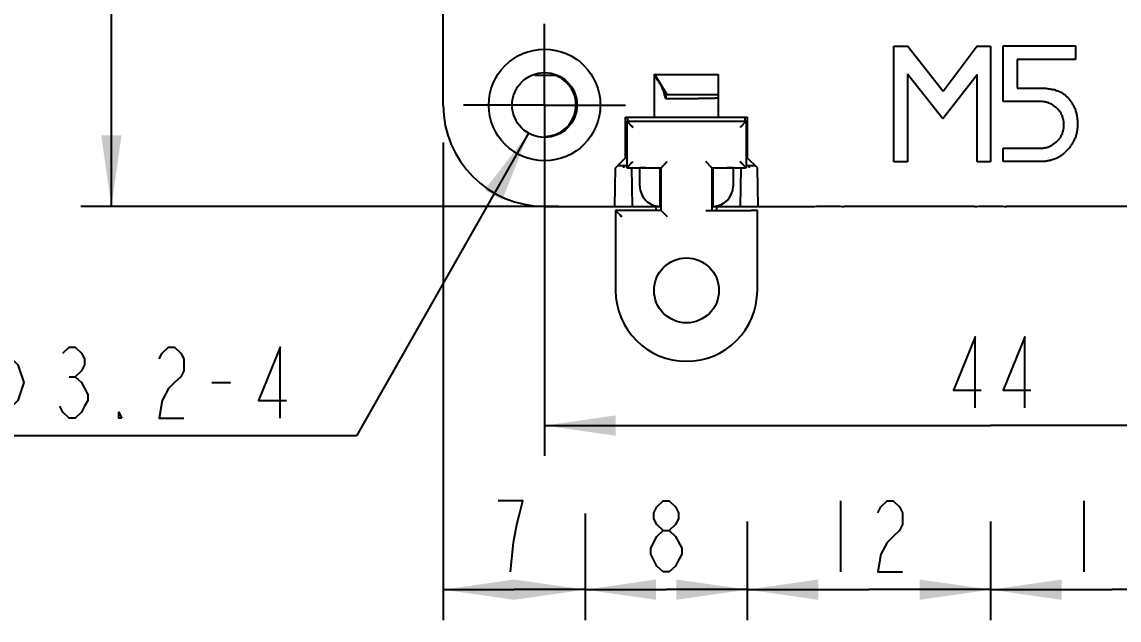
# Model space of a CAD drawing. Header units: millimetres. Extents: x 0 to 297, y 0 to 210.
# Drawn here: x 204.5 to 258.6, y 59.9 to 89.4 of the extents above; entities that cross this region are included whole.
import ezdxf

# ---------------------------------------------------------------- set-up
doc = ezdxf.new("R2010")
doc.units = ezdxf.units.MM
doc.header["$LTSCALE"] = 16.335
doc.linetypes.add('CENTER', pattern=[0.6, 0.375, -0.075, 0.075, -0.075])
doc.layers.get('0').update_dxf_attribs({"linetype": 'CONTINUOUS'})
for name, color, linetype in [('000_19_DXF_CONTINUOUS_LINE', 7, 'CONTINUOUS'), ('01-PBG-10-01DXF_CONTINUOUS_LINE', 7, 'CONTINUOUS'), ('2022-09-08_CDXF_CONTINUOUS_LINE', 7, 'CONTINUOUS'), ('CORE300_100_DXF_AXIS', 7, 'CONTINUOUS'), ('CORE300_100_DXF_CONTINUOUS_LINE', 7, 'CONTINUOUS'), ('CORE300_100_DXF_DIMENSION', 7, 'CONTINUOUS'), ('DINBASE-60-0DXF_CONTINUOUS_LINE', 7, 'CONTINUOUS')]:
    doc.layers.add(name, color=color, linetype=linetype)
doc.styles.get("Standard").update_dxf_attribs({"font": 'CHANGFANGSONG.TTF'})
doc.dimstyles.new('DIMSTYLE_1', dxfattribs={"dimtxt": 3.5, "dimasz": 3.5, "dimexe": 1.5, "dimexo": 0, "dimgap": 0.875, "dimtad": 1, "dimdec": 3, "dimdsep": 46, "dimtxsty": 'STANDARD', "dimblk": '_FILLED', "dimblk1": '_FILLED', "dimblk2": '_FILLED', "dimcen": 0.09, "dimclrt": 3, "dimadec": 3, "dimazin": 2, "dimtp": 0.3, "dimtm": 0.3, "dimtfac": 1, "dimtdec": 3, "dimtofl": 0, "dimtmove": 0, "dimatfit": 3, "dimldrblk": '_FILLED', "dimfxl": 1, "dimtolj": 1, "dimarcsym": 0})
doc.dimstyles.new('DIMSTYLE_2', dxfattribs={"dimtxt": 3.5, "dimasz": 3.5, "dimexe": 1.5, "dimexo": 0, "dimgap": 0.875, "dimtad": 1, "dimdec": 3, "dimdsep": 46, "dimtxsty": 'STANDARD', "dimblk": '_FILLED', "dimblk1": '_FILLED', "dimblk2": '_FILLED', "dimcen": 0.09, "dimclrt": 3, "dimadec": 3, "dimazin": 2, "dimtp": 0.2, "dimtm": 0.2, "dimtfac": 1, "dimtdec": 3, "dimtofl": 0, "dimtmove": 0, "dimatfit": 3, "dimldrblk": '_FILLED', "dimfxl": 1, "dimtolj": 1, "dimarcsym": 0})
doc.dimstyles.new('DIMSTYLE_7', dxfattribs={"dimtxt": 3.5, "dimasz": 3.5, "dimexe": 1.5, "dimexo": 0, "dimtad": 1, "dimdec": 3, "dimdsep": 46, "dimtxsty": 'STANDARD', "dimblk": '_FILLED', "dimblk1": '_FILLED', "dimblk2": '_FILLED', "dimcen": 0.09, "dimclrt": 3, "dimadec": 3, "dimazin": 2, "dimtp": 0.1, "dimtm": 0.1, "dimtfac": 1, "dimtdec": 3, "dimtofl": 0, "dimtmove": 0, "dimatfit": 1, "dimldrblk": '_FILLED', "dimfxl": 1, "dimtolj": 1, "dimarcsym": 0})

# ---------------------------------------------------------------- blocks, each defined once
blk = doc.blocks.new('_FILLED')
at = {"color": 0, "linetype": 'BYBLOCK'}
blk.add_solid([(0, 0), (-1, 0.143), (-1, -0.143)], dxfattribs=at)
blk = doc.blocks.new('*D15')
at = {"layer": 'CORE300_100_DXF_DIMENSION', "color": 1, "linetype": 'CONTINUOUS'}
for p, q in [((225.258, 83.473), (225.258, 59.916)), ((232.258, 65.175), (232.258, 59.916)), ((225.258, 61.416), (228.758, 61.416)), ((232.258, 61.416), (228.758, 61.416))]:
    blk.add_line(p, q, dxfattribs=at)
at = {"layer": 'CORE300_100_DXF_DIMENSION', "color": 1, "linetype": 'CONTINUOUS', "xscale": 3.5, "yscale": 3.5, "zscale": 3.5, "rotation": 180}
blk.add_blockref('_FILLED', (225.258, 61.416), dxfattribs=at)
at = {"layer": 'CORE300_100_DXF_DIMENSION', "color": 1, "linetype": 'CONTINUOUS', "xscale": 3.5, "yscale": 3.5, "zscale": 3.5}
blk.add_blockref('_FILLED', (232.258, 61.416), dxfattribs=at)
blk = doc.blocks.new('*D16')
at = {"layer": 'CORE300_100_DXF_DIMENSION', "color": 1, "linetype": 'CONTINUOUS'}
for p, q in [((232.258, 64.783), (232.258, 59.916)), ((240.258, 64.783), (240.258, 59.916)), ((232.258, 61.416), (236.258, 61.416)), ((240.258, 61.416), (236.258, 61.416))]:
    blk.add_line(p, q, dxfattribs=at)
at = {"layer": 'CORE300_100_DXF_DIMENSION', "color": 1, "linetype": 'CONTINUOUS', "xscale": 3.5, "yscale": 3.5, "zscale": 3.5, "rotation": 180}
blk.add_blockref('_FILLED', (232.258, 61.416), dxfattribs=at)
at = {"layer": 'CORE300_100_DXF_DIMENSION', "color": 1, "linetype": 'CONTINUOUS', "xscale": 3.5, "yscale": 3.5, "zscale": 3.5}
blk.add_blockref('_FILLED', (240.258, 61.416), dxfattribs=at)
blk = doc.blocks.new('*D17')
at = {"layer": 'CORE300_100_DXF_DIMENSION', "color": 1, "linetype": 'CONTINUOUS'}
for p, q in [((240.258, 64.783), (240.258, 59.916)), ((252.258, 64.783), (252.258, 59.916)), ((240.258, 61.416), (246.258, 61.416)), ((252.258, 61.416), (246.258, 61.416))]:
    blk.add_line(p, q, dxfattribs=at)
at = {"layer": 'CORE300_100_DXF_DIMENSION', "color": 1, "linetype": 'CONTINUOUS', "xscale": 3.5, "yscale": 3.5, "zscale": 3.5, "rotation": 180}
blk.add_blockref('_FILLED', (240.258, 61.416), dxfattribs=at)
at = {"layer": 'CORE300_100_DXF_DIMENSION', "color": 1, "linetype": 'CONTINUOUS', "xscale": 3.5, "yscale": 3.5, "zscale": 3.5}
blk.add_blockref('_FILLED', (252.258, 61.416), dxfattribs=at)
blk = doc.blocks.new('*D18')
at = {"layer": 'CORE300_100_DXF_DIMENSION', "color": 1, "linetype": 'CONTINUOUS'}
for p, q in [((252.258, 64.783), (252.258, 59.916)), ((264.258, 64.783), (264.258, 59.916)), ((252.258, 61.416), (258.258, 61.416)), ((264.258, 61.416), (258.258, 61.416))]:
    blk.add_line(p, q, dxfattribs=at)
at = {"layer": 'CORE300_100_DXF_DIMENSION', "color": 1, "linetype": 'CONTINUOUS', "xscale": 3.5, "yscale": 3.5, "zscale": 3.5, "rotation": 180}
blk.add_blockref('_FILLED', (252.258, 61.416), dxfattribs=at)
at = {"layer": 'CORE300_100_DXF_DIMENSION', "color": 1, "linetype": 'CONTINUOUS', "xscale": 3.5, "yscale": 3.5, "zscale": 3.5}
blk.add_blockref('_FILLED', (264.258, 61.416), dxfattribs=at)
blk = doc.blocks.new('*D21')
at = {"layer": 'CORE300_100_DXF_DIMENSION', "color": 1, "linetype": 'CONTINUOUS'}
for p, q in [((228.258, 107.329), (207.393, 107.329)), ((208.893, 107.329), (208.893, 93.829)), ((208.893, 80.329), (208.893, 93.829)), ((230.954, 80.329), (207.393, 80.329))]:
    blk.add_line(p, q, dxfattribs=at)
at = {"layer": 'CORE300_100_DXF_DIMENSION', "color": 1, "linetype": 'CONTINUOUS', "xscale": 3.5, "yscale": 3.5, "zscale": 3.5}
for p, rotation in [((208.893, 107.329), 90), ((208.893, 80.329), 270)]:
    blk.add_blockref('_FILLED', p, dxfattribs=dict(at, rotation=rotation))
blk = doc.blocks.new('*D24')
at = {"layer": 'CORE300_100_DXF_DIMENSION', "color": 1, "linetype": 'CONTINUOUS'}
for p, q in [((230.258, 85.329), (230.258, 68.013)), ((274.258, 85.329), (274.258, 68.013)), ((230.258, 69.513), (252.258, 69.513)), ((274.258, 69.513), (252.258, 69.513))]:
    blk.add_line(p, q, dxfattribs=at)
at = {"layer": 'CORE300_100_DXF_DIMENSION', "color": 1, "linetype": 'CONTINUOUS', "xscale": 3.5, "yscale": 3.5, "zscale": 3.5, "rotation": 180}
blk.add_blockref('_FILLED', (230.258, 69.513), dxfattribs=at)
at = {"layer": 'CORE300_100_DXF_DIMENSION', "color": 1, "linetype": 'CONTINUOUS', "xscale": 3.5, "yscale": 3.5, "zscale": 3.5}
blk.add_blockref('_FILLED', (274.258, 69.513), dxfattribs=at)
blk = doc.blocks.new('*D25')
at = {"layer": 'CORE300_100_DXF_DIMENSION', "color": 1, "linetype": 'CONTINUOUS'}
for p, q in [((229.468, 83.938), (220.984, 69.006)), ((219.734, 69.006), (199.317, 69.006)), ((220.984, 69.006), (219.734, 69.006))]:
    blk.add_line(p, q, dxfattribs=at)
at = {"layer": 'CORE300_100_DXF_DIMENSION', "color": 1, "linetype": 'CONTINUOUS', "xscale": 3.5, "yscale": 3.5, "zscale": 3.5, "rotation": 60.395549254}
blk.add_blockref('_FILLED', (229.468, 83.938), dxfattribs=at)

msp = doc.modelspace()

# ---------------------------------------------------------------- linework, layer by layer
at = {"layer": '000_19_DXF_CONTINUOUS_LINE', "color": 7, "linetype": 'CONTINUOUS'}
for p, q in [((234.3135, 84.5259), (234.6135, 84.2259)), ((234.3135, 84.5259), (240.2029, 84.5259)), ((234.3135, 84.5259), (234.3135, 82.2365)), ((234.3137, 84.5257), (234.3147, 84.5247)), ((234.3166, 84.5228), (234.3194, 84.52)), ((240.2029, 84.5259), (239.9029, 84.2259)), ((240.1998, 84.5228), (240.197, 84.52)), ((240.2027, 84.5257), (240.2017, 84.5247)), ((240.2029, 84.5259), (240.2029, 82.2365)), ((234.5188, 84.3206), (234.5891, 84.2503)), ((234.5891, 84.2503), (234.6135, 84.2259)), ((239.9273, 84.2503), (239.9029, 84.2259)), ((239.9976, 84.3206), (239.9273, 84.2503)), ((234.3135, 82.2365), (234.6135, 82.5365)), ((234.5188, 82.4418), (234.589, 82.5121)), ((234.589, 82.5121), (234.6135, 82.5365)), ((236.0082, 82.2365), (236.3082, 82.5365)), ((236.0189, 82.2472), (236.0237, 82.2521)), ((236.0296, 82.2579), (236.0364, 82.2648)), ((236.1023, 82.3306), (236.1178, 82.3461)), ((236.1346, 82.3629), (236.1528, 82.3811)), ((236.1723, 82.4006), (236.193, 82.4213)), ((236.2147, 82.443), (236.2373, 82.4656)), ((236.2842, 82.5124), (236.3082, 82.5365)), ((238.5082, 82.2365), (238.2082, 82.5365)), ((240.2029, 82.2365), (239.9029, 82.5365)), ((239.9272, 82.5121), (239.9029, 82.5365)), ((239.9976, 82.4418), (239.9272, 82.5121)), ((234.3135, 82.2365), (236.0082, 82.2365)), ((234.3137, 82.2367), (234.3147, 82.2377)), ((234.3166, 82.2396), (234.3194, 82.2424)), ((236.0082, 80.1259), (236.0082, 82.2365)), ((236.012, 82.2403), (236.015, 82.2433)), ((238.5082, 82.2365), (238.5078, 82.2369)), ((238.5082, 82.2365), (240.2029, 82.2365)), ((238.5082, 82.2365), (238.5082, 80.1312)), ((240.1998, 82.2396), (240.197, 82.2424)), ((240.2027, 82.2367), (240.2017, 82.2377)), ((233.7635, 80.1259), (234.0635, 79.8259)), ((236.0082, 80.1259), (233.7635, 80.1259)), ((233.7635, 80.1259), (233.7635, 76.1812)), ((233.7637, 80.1257), (233.7647, 80.1247)), ((233.7666, 80.1228), (233.7694, 80.12)), ((235.7582, 80.1259), (235.7582, 80.329)), ((236.0082, 80.1259), (236.3082, 79.8259)), ((236.0082, 80.1259), (236.0086, 80.1255)), ((238.2082, 80.1312), (240.4529, 80.1312)), ((238.7582, 80.1312), (238.7582, 80.329)), ((240.7529, 76.1812), (240.7529, 80.126)), ((233.9688, 79.9206), (234.0391, 79.8503)), ((234.0391, 79.8503), (234.0635, 79.8259))]:
    msp.add_line(p, q, dxfattribs=at)
for points in [[(236.0638, 82.2921), (236.0753, 82.3036), (236.0881, 82.3164)], [(236.0082, 82.2365), (236.0086, 82.2369), (236.0099, 82.2382)]]:
    msp.add_lwpolyline(points, dxfattribs=at)
msp.add_circle((237.2582, 76.1812), 1.6, dxfattribs=at)
msp.add_arc((237.2582, 76.1812), 3.4947, 180, 360, dxfattribs=at)
msp.add_open_spline([(240.7529, 80.126), (240.7529, 80.1261), (240.7522, 80.1263), (240.7513, 80.1265), (240.7494, 80.1268), (240.7469, 80.127), (240.7437, 80.1273), (240.738, 80.1276), (240.7292, 80.128), (240.7166, 80.1285), (240.7015, 80.1289), (240.6841, 80.1293), (240.6644, 80.1297), (240.6426, 80.13), (240.6102, 80.1305), (240.5662, 80.1309), (240.5107, 80.1311), (240.4724, 80.1312), (240.4529, 80.1312)], degree=3, knots=[0, 0, 0, 0, 0.0014844, 0.0051978, 0.0112593, 0.0196784, 0.0304499, 0.0435601, 0.0766445, 0.1185913, 0.1690324, 0.2274667, 0.29333, 0.3660155, 0.444788, 0.6175244, 0.8050962, 1, 1, 1, 1], dxfattribs=at)
at = {"layer": '01-PBG-10-01DXF_CONTINUOUS_LINE', "color": 3, "linetype": 'CONTINUOUS'}
msp.add_line((236.2482, 85.6524), (236.2482, 85.9227), dxfattribs=at)
at = {"layer": '2022-09-08_CDXF_CONTINUOUS_LINE', "color": 7, "linetype": 'CONTINUOUS'}
for p, q in [((229.746, 86.8411), (229.7872, 86.8)), ((229.7872, 86.8), (230.7482, 86.8)), ((230.2582, 83.779), (230.2582, 83.7294))]:
    msp.add_line(p, q, dxfattribs=at)
msp.add_arc((230.2579, 85.3292), 1.5503, 270.01002, 71.56394, dxfattribs=at)
at = {"layer": 'CORE300_100_DXF_AXIS', "color": 4, "linetype": 'CENTER'}
for q in [(230.2582, 89.3291), (226.2581, 85.329), (230.2582, 81.3289), (234.2583, 85.329)]:
    msp.add_line((230.2582, 85.329), q, dxfattribs=at)
at = {"layer": 'CORE300_100_DXF_CONTINUOUS_LINE', "color": 7, "linetype": 'CONTINUOUS'}
for p, q in [((225.2582, 85.329), (225.2582, 129.329)), ((247.4839, 88.233), (248.1532, 88.233)), ((247.4839, 82.5249), (247.4839, 88.233)), ((249.9268, 85.9877), (248.1532, 88.233)), ((251.5888, 88.233), (249.9268, 85.9877)), ((251.5888, 88.233), (252.2582, 88.233)), ((252.2582, 88.233), (252.2582, 82.5249)), ((252.8856, 88.2443), (256.4486, 88.2443)), ((252.8856, 85.5007), (252.8856, 88.2443)), ((256.4486, 88.2443), (256.4486, 87.5693)), ((256.4486, 87.5693), (253.5657, 87.5693)), ((253.5657, 87.5693), (253.5657, 86.1649)), ((235.6884, 84.729), (235.6884, 86.8493)), ((235.6965, 86.8302), (235.698, 86.8267)), ((235.712, 86.8267), (238.828, 86.8267)), ((238.828, 86.8267), (238.828, 84.729)), ((248.1532, 86.8722), (249.9098, 84.6692)), ((248.1532, 86.8722), (248.1532, 82.5249)), ((249.9098, 84.6692), (251.5888, 86.8394)), ((251.5888, 82.5249), (251.5888, 86.8394)), ((253.5657, 86.1649), (254.7147, 86.1649)), ((254.7147, 86.1649), (254.7696, 86.1644)), ((254.7696, 86.1644), (254.8234, 86.1627)), ((254.8234, 86.1627), (254.8766, 86.1604)), ((254.8766, 86.1604), (254.9287, 86.1576)), ((254.9287, 86.1576), (254.9803, 86.1531)), ((254.9803, 86.1531), (255.0312, 86.148)), ((255.0312, 86.148), (255.0811, 86.1423)), ((255.0811, 86.1423), (255.1303, 86.1349)), ((255.1303, 86.1349), (255.1785, 86.127)), ((255.1785, 86.127), (255.226, 86.1185)), ((255.226, 86.1185), (255.2725, 86.1089)), ((255.2725, 86.1089), (255.3183, 86.0987)), ((255.3183, 86.0987), (255.3636, 86.0874)), ((255.4514, 86.0613), (255.3636, 86.0874)), ((255.4514, 86.0613), (255.4945, 86.0466)), ((255.4945, 86.0466), (255.5364, 86.0319)), ((236.6884, 85.6504), (237.828, 85.6504)), ((254.7147, 85.5007), (252.8856, 85.5007)), ((254.7447, 85.5001), (254.7147, 85.5007)), ((254.8036, 85.4979), (254.7447, 85.5001)), ((254.8614, 85.4922), (254.8036, 85.4979)), ((255.5777, 86.016), (255.5364, 86.0319)), ((255.6179, 85.999), (255.5777, 86.016)), ((255.6575, 85.9809), (255.6179, 85.999)), ((255.696, 85.9622), (255.6575, 85.9809)), ((255.734, 85.9424), (255.696, 85.9622)), ((255.7714, 85.9214), (255.734, 85.9424)), ((255.8076, 85.8999), (255.7714, 85.9214)), ((255.8433, 85.8778), (255.8076, 85.8999)), ((255.8784, 85.8541), (255.8433, 85.8778)), ((255.9124, 85.8297), (255.8784, 85.8541)), ((255.9452, 85.8048), (255.9124, 85.8297)), ((255.9775, 85.7782), (255.9452, 85.8048)), ((256.0092, 85.7516), (255.9775, 85.7782)), ((256.0403, 85.7233), (256.0092, 85.7516)), ((256.0704, 85.6944), (256.0403, 85.7233)), ((256.0992, 85.6649), (256.0704, 85.6944)), ((256.1276, 85.6338), (256.0992, 85.6649)), ((256.1547, 85.6026), (256.1276, 85.6338)), ((256.1813, 85.5704), (256.1547, 85.6026)), ((256.2068, 85.5375), (256.1813, 85.5704)), ((256.2312, 85.5035), (256.2068, 85.5375)), ((256.255, 85.4696), (256.2312, 85.5035)), ((254.8897, 85.4888), (254.8614, 85.4922)), ((254.918, 85.4848), (254.8897, 85.4888)), ((254.9463, 85.4798), (254.918, 85.4848)), ((254.9735, 85.4741), (254.9463, 85.4798)), ((255.0012, 85.4679), (254.9735, 85.4741)), ((255.0284, 85.4611), (255.0012, 85.4679)), ((255.0284, 85.4611), (255.0816, 85.4452)), ((255.1077, 85.4361), (255.0816, 85.4452)), ((255.1077, 85.4361), (255.1598, 85.4169)), ((255.1853, 85.4056), (255.1598, 85.4169)), ((255.2102, 85.3942), (255.1853, 85.4056)), ((255.2351, 85.3818), (255.2102, 85.3942)), ((255.26, 85.3688), (255.2351, 85.3818)), ((255.26, 85.3688), (255.3087, 85.3416)), ((255.3087, 85.3416), (255.3325, 85.3263)), ((255.3325, 85.3263), (255.3557, 85.311)), ((255.3557, 85.311), (255.3795, 85.2946)), ((255.3795, 85.2946), (255.4022, 85.2782)), ((255.4022, 85.2782), (255.4248, 85.2606)), ((255.4248, 85.2606), (255.4475, 85.2425)), ((255.4475, 85.2425), (255.4695, 85.2232)), ((255.4695, 85.2232), (255.4916, 85.2045)), ((255.4916, 85.2045), (255.5131, 85.1842)), ((255.5131, 85.1842), (255.5347, 85.1632)), ((255.5347, 85.1632), (255.5556, 85.1423)), ((255.5556, 85.1423), (255.576, 85.1207)), ((255.576, 85.1207), (255.5958, 85.0986)), ((255.5958, 85.0986), (255.6145, 85.0771)), ((255.6145, 85.0771), (255.6326, 85.0545)), ((255.6326, 85.0545), (255.6502, 85.0318)), ((255.6502, 85.0318), (255.6672, 85.0092)), ((255.6672, 85.0092), (255.6836, 84.986)), ((255.6836, 84.986), (255.6994, 84.9627)), ((255.6994, 84.9627), (255.7142, 84.939)), ((256.2776, 85.4339), (256.255, 85.4696)), ((256.2991, 85.3982), (256.2776, 85.4339)), ((256.3201, 85.3608), (256.2991, 85.3982)), ((256.3399, 85.3235), (256.3201, 85.3608)), ((256.3592, 85.285), (256.3399, 85.3235)), ((256.3773, 85.2459), (256.3592, 85.285)), ((256.3943, 85.2057), (256.3773, 85.2459)), ((256.4107, 85.1649), (256.3943, 85.2057)), ((256.4107, 85.1649), (256.426, 85.1236)), ((256.426, 85.1236), (256.4401, 85.0805)), ((256.4401, 85.0805), (256.4537, 85.0375)), ((256.4537, 85.0375), (256.4662, 84.9939)), ((256.4662, 84.9939), (256.4775, 84.9486)), ((234.2582, 84.729), (240.2582, 84.729)), ((234.2582, 82.729), (234.2582, 84.729)), ((234.3582, 84.5259), (234.3582, 84.729)), ((240.1582, 84.5259), (240.1582, 84.729)), ((240.2582, 84.729), (240.2582, 82.729)), ((255.7142, 84.939), (255.7283, 84.9152)), ((255.7419, 84.8908), (255.7283, 84.9152)), ((255.7549, 84.8665), (255.7419, 84.8908)), ((255.7674, 84.8416), (255.7549, 84.8665)), ((255.7674, 84.8416), (255.7901, 84.7917)), ((255.8002, 84.7657), (255.7901, 84.7917)), ((255.8099, 84.7396), (255.8002, 84.7657)), ((255.8189, 84.7141), (255.8099, 84.7396)), ((255.8274, 84.6875), (255.8189, 84.7141)), ((255.8348, 84.6609), (255.8274, 84.6875)), ((255.8416, 84.6337), (255.8348, 84.6609)), ((255.8478, 84.6066), (255.8416, 84.6337)), ((255.8535, 84.5794), (255.8478, 84.6066)), ((255.8586, 84.5516), (255.8535, 84.5794)), ((255.8631, 84.5239), (255.8586, 84.5516)), ((255.8699, 84.4667), (255.8631, 84.5239)), ((255.8722, 84.4384), (255.8699, 84.4667)), ((255.8739, 84.4089), (255.8722, 84.4384)), ((256.4775, 84.9486), (256.4883, 84.9033)), ((256.4883, 84.9033), (256.4979, 84.8574)), ((256.4979, 84.8574), (256.507, 84.8098)), ((256.507, 84.8098), (256.5149, 84.7617)), ((256.5149, 84.7617), (256.5217, 84.7136)), ((256.5217, 84.7136), (256.5279, 84.6637)), ((256.5279, 84.6637), (256.533, 84.6133)), ((256.533, 84.6133), (256.537, 84.5624)), ((256.537, 84.5624), (256.5404, 84.5109)), ((256.5404, 84.5109), (256.5426, 84.4582)), ((256.5426, 84.4582), (256.5438, 84.4044)), ((255.7901, 83.9095), (255.7674, 83.8585)), ((255.7901, 83.9095), (255.8002, 83.9344)), ((255.8002, 83.9344), (255.8099, 83.9604)), ((255.8099, 83.9604), (255.8189, 83.987)), ((255.8189, 83.987), (255.8274, 84.0131)), ((255.8274, 84.0131), (255.8348, 84.0397)), ((255.8348, 84.0397), (255.8416, 84.0663)), ((255.8416, 84.0663), (255.8478, 84.0935)), ((255.8478, 84.0935), (255.8535, 84.1213)), ((255.8535, 84.1213), (255.8586, 84.1484)), ((255.8586, 84.1484), (255.8631, 84.1767)), ((255.8631, 84.1767), (255.8665, 84.2045)), ((255.8665, 84.2045), (255.8699, 84.2334)), ((255.8699, 84.2334), (255.8722, 84.2628)), ((255.8722, 84.2628), (255.8739, 84.2911)), ((255.875, 84.35), (255.8739, 84.4089)), ((255.8739, 84.2911), (255.875, 84.35)), ((256.4922, 83.9015), (256.4809, 83.8591)), ((256.5019, 83.9446), (256.4922, 83.9015)), ((256.5109, 83.9882), (256.5019, 83.9446)), ((256.5189, 84.0318), (256.5109, 83.9882)), ((256.5256, 84.076), (256.5189, 84.0318)), ((256.5313, 84.1207), (256.5256, 84.076)), ((256.5358, 84.1654), (256.5313, 84.1207)), ((256.5398, 84.2107), (256.5358, 84.1654)), ((256.5421, 84.2572), (256.5398, 84.2107)), ((256.5438, 84.3036), (256.5421, 84.2572)), ((256.5438, 84.4044), (256.5443, 84.35)), ((256.5443, 84.35), (256.5438, 84.3036)), ((255.26, 83.3313), (255.2844, 83.3449)), ((255.3087, 83.3596), (255.2844, 83.3449)), ((255.3325, 83.3743), (255.3087, 83.3596)), ((255.3557, 83.3896), (255.3325, 83.3743)), ((255.3795, 83.4055), (255.3557, 83.3896)), ((255.4022, 83.4225), (255.3795, 83.4055)), ((255.4248, 83.44), (255.4022, 83.4225)), ((255.4475, 83.4581), (255.4248, 83.44)), ((255.4695, 83.4768), (255.4475, 83.4581)), ((255.5131, 83.5159), (255.4695, 83.4768)), ((255.5347, 83.5369), (255.5131, 83.5159)), ((255.5556, 83.5584), (255.5347, 83.5369)), ((255.576, 83.5799), (255.5556, 83.5584)), ((255.5958, 83.6014), (255.576, 83.5799)), ((255.6145, 83.6235), (255.5958, 83.6014)), ((255.6502, 83.6682), (255.6145, 83.6235)), ((255.6672, 83.6914), (255.6502, 83.6682)), ((255.6836, 83.7147), (255.6672, 83.6914)), ((255.6994, 83.7379), (255.6836, 83.7147)), ((255.7142, 83.7617), (255.6994, 83.7379)), ((255.7283, 83.7849), (255.7142, 83.7617)), ((255.7283, 83.7849), (255.7419, 83.8098)), ((255.7419, 83.8098), (255.7549, 83.8342)), ((255.7549, 83.8342), (255.7674, 83.8585)), ((256.2176, 83.3098), (256.2431, 83.3466)), ((256.2431, 83.3466), (256.2674, 83.3828)), ((256.2674, 83.3828), (256.2912, 83.4208)), ((256.2912, 83.4208), (256.3139, 83.4581)), ((256.3139, 83.4581), (256.3354, 83.4966)), ((256.3354, 83.4966), (256.3558, 83.5346)), ((256.3558, 83.5346), (256.375, 83.5742)), ((256.375, 83.5742), (256.3931, 83.6133)), ((256.3931, 83.6133), (256.4107, 83.6529)), ((256.4107, 83.6529), (256.4265, 83.6937)), ((256.4418, 83.7345), (256.4265, 83.6937)), ((256.456, 83.7758), (256.4418, 83.7345)), ((256.469, 83.8172), (256.456, 83.7758)), ((256.4809, 83.8591), (256.469, 83.8172)), ((252.8856, 83.1999), (254.7447, 83.1999)), ((252.8856, 82.5362), (252.8856, 83.1999)), ((254.7447, 83.1999), (254.7741, 83.2011)), ((254.7741, 83.2011), (254.8036, 83.2028)), ((254.8036, 83.2028), (254.8325, 83.205)), ((254.8325, 83.205), (254.8614, 83.2078)), ((254.8614, 83.2078), (254.918, 83.2158)), ((254.918, 83.2158), (254.9463, 83.2209)), ((254.9463, 83.2209), (254.9735, 83.2265)), ((254.9735, 83.2265), (255.0012, 83.2328)), ((255.0012, 83.2328), (255.0284, 83.2401)), ((255.0284, 83.2401), (255.055, 83.2469)), ((255.055, 83.2469), (255.0816, 83.2554)), ((255.0816, 83.2554), (255.1077, 83.2645)), ((255.1077, 83.2645), (255.1337, 83.2741)), ((255.1337, 83.2741), (255.1598, 83.2843)), ((255.1598, 83.2843), (255.1853, 83.2951)), ((255.1853, 83.2951), (255.2102, 83.3069)), ((255.2102, 83.3069), (255.2351, 83.3183)), ((255.2351, 83.3183), (255.26, 83.3313)), ((255.6524, 82.7871), (255.6898, 82.8103)), ((255.6898, 82.8103), (255.7272, 82.8347)), ((255.7272, 82.8347), (255.764, 82.8602)), ((255.764, 82.8602), (255.8002, 82.8868)), ((255.8002, 82.8868), (255.8359, 82.914)), ((255.8359, 82.914), (255.8716, 82.9428)), ((255.8716, 82.9428), (255.9067, 82.9717)), ((255.9067, 82.9717), (255.9412, 83.0029)), ((255.9412, 83.0029), (255.9752, 83.0346)), ((255.9752, 83.0346), (256.0086, 83.0668)), ((256.0086, 83.0668), (256.042, 83.1008)), ((256.042, 83.1008), (256.0738, 83.1342)), ((256.0738, 83.1342), (256.1043, 83.1688)), ((256.1043, 83.1688), (256.1343, 83.2033)), ((256.1343, 83.2033), (256.1632, 83.2384)), ((256.1632, 83.2384), (256.191, 83.2741)), ((256.191, 83.2741), (256.2176, 83.3098)), ((234.2582, 82.729), (233.7581, 82.2289)), ((234.3135, 82.329), (233.8582, 82.329)), ((234.1582, 82.329), (234.1582, 82.2347)), ((240.6582, 82.329), (240.2029, 82.329)), ((240.7582, 82.2289), (240.2582, 82.729)), ((240.3582, 82.329), (240.3582, 82.2347)), ((248.1532, 82.5249), (247.4839, 82.5249)), ((252.2582, 82.5249), (251.5888, 82.5249)), ((254.7147, 82.5362), (252.8856, 82.5362)), ((254.7623, 82.5368), (254.7147, 82.5362)), ((254.8087, 82.5379), (254.7623, 82.5368)), ((254.8551, 82.5408), (254.8087, 82.5379)), ((254.901, 82.5442), (254.8551, 82.5408)), ((254.9463, 82.5493), (254.901, 82.5442)), ((254.9916, 82.5549), (254.9463, 82.5493)), ((255.0363, 82.5612), (254.9916, 82.5549)), ((255.0805, 82.5691), (255.0363, 82.5612)), ((255.1241, 82.5776), (255.0805, 82.5691)), ((255.1671, 82.5878), (255.1241, 82.5776)), ((255.2102, 82.5985), (255.1671, 82.5878)), ((255.2527, 82.611), (255.2102, 82.5985)), ((255.2946, 82.624), (255.2527, 82.611)), ((255.3359, 82.6376), (255.2946, 82.624)), ((255.3772, 82.6523), (255.3359, 82.6376)), ((255.3772, 82.6523), (255.4174, 82.6688)), ((255.4174, 82.6688), (255.4979, 82.7039)), ((255.4979, 82.7039), (255.5369, 82.7231)), ((255.5369, 82.7231), (255.576, 82.7435)), ((255.576, 82.7435), (255.6145, 82.7645)), ((255.6145, 82.7645), (255.6524, 82.7871)), ((233.725, 80.329), (233.7581, 82.2289)), ((234.5914, 80.329), (234.5581, 82.2365)), ((234.5582, 82.2312), (234.9582, 82.2312)), ((235.2608, 82.2365), (234.9582, 82.2312)), ((234.9582, 81.329), (234.9582, 82.2312)), ((235.9582, 80.329), (235.9582, 82.2365)), ((238.5582, 82.2365), (238.5582, 80.329)), ((239.5582, 82.2312), (239.2556, 82.2365)), ((239.5582, 82.2312), (239.9582, 82.2312)), ((239.5582, 82.2312), (239.5582, 81.329)), ((239.925, 80.329), (239.9583, 82.2365)), ((240.7914, 80.329), (240.7582, 82.2289)), ((230.2582, 80.329), (235.9582, 80.329)), ((238.5582, 80.329), (243.4772, 80.329)), ((251.4772, 80.329), (245.0392, 80.329)), ((259.4772, 80.329), (253.0392, 80.329))]:
    msp.add_line(p, q, dxfattribs=at)
for radius in [2.75, 1.6]:
    msp.add_circle((230.2582, 85.329), radius, dxfattribs=at)
for centre, radius, start, end in [((234.2582, 85.329), 2.0873, 45.85352, 46.74947), ((230.2582, 85.329), 5, 180, 270)]:
    msp.add_arc(centre, radius, start, end, dxfattribs=at)
for centre, major_axis, ratio, start_param, end_param in [((236.6884, 85.6679), (1, 0), 0.0174551, -2.0525537, -1.5707963), ((235.9582, 81.329), (0, 1), 1, 1.5707963, 3.1415927), ((238.5582, 81.329), (1, 0), 1, -1.5707963, 0)]:
    msp.add_ellipse(centre, major_axis=major_axis, ratio=ratio, start_param=start_param, end_param=end_param, dxfattribs=at)
for points, knots in [([(236.225, 85.6524), (236.2139, 85.7205), (236.1849, 85.8547), (236.1218, 86.0484), (236.0424, 86.2292), (235.9653, 86.3676), (235.9007, 86.4675), (235.8543, 86.5334), (235.8104, 86.5913), (235.7709, 86.6403), (235.7416, 86.6751), (235.7219, 86.6981), (235.7103, 86.7115), (235.7012, 86.7223), (235.6943, 86.7304), (235.6906, 86.7357), (235.6884, 86.7385), (235.6884, 86.7395)], [0, 0, 0, 0, 0.1683574, 0.334625, 0.4964749, 0.649597, 0.7207786, 0.7868319, 0.8463924, 0.8980183, 0.9402992, 0.9575335, 0.971979, 0.9835208, 0.9920708, 0.9975629, 1, 1, 1, 1]), ([(238.828, 85.6679), (238.828, 85.6674), (238.8258, 85.6667), (238.8226, 85.666), (238.8163, 85.6652), (238.8037, 85.6639), (238.7818, 85.6625), (238.749, 85.661), (238.7071, 85.6595), (238.6568, 85.658), (238.5986, 85.6567), (238.5066, 85.6549), (238.3765, 85.6531), (238.2058, 85.6516), (238.0206, 85.6506), (237.893, 85.6504), (237.828, 85.6504)], [0, 0, 0, 0, 0.0014808, 0.0051984, 0.0112664, 0.0196884, 0.0435458, 0.0766256, 0.1185883, 0.1690086, 0.2274501, 0.29334, 0.4447411, 0.6174892, 0.805184, 1, 1, 1, 1]), ([(243.4772, 80.329), (243.6062, 80.329), (243.8666, 80.3321), (244.2582, 80.3347), (244.6498, 80.3321), (244.9101, 80.329), (245.0392, 80.329)], [0, 0, 0, 0, 0.2479284, 0.5, 0.7520716, 1, 1, 1, 1]), ([(251.4772, 80.329), (251.6062, 80.329), (251.8666, 80.3321), (252.2582, 80.3347), (252.6498, 80.3321), (252.9101, 80.329), (253.0392, 80.329)], [0, 0, 0, 0, 0.2479284, 0.5, 0.7520716, 1, 1, 1, 1])]:
    msp.add_open_spline(points, degree=3, knots=knots, dxfattribs=at)
at = {"layer": 'CORE300_100_DXF_DIMENSION', "color": 3, "linetype": 'CONTINUOUS'}
for p, q in [((206.8058, 71.923), (207.1121, 71.923)), ((213.8496, 71.6314), (214.7683, 71.6314)), ((244.8551, 65.7906), (244.8551, 62.2906)), ((256.8551, 65.7906), (256.8551, 62.2906)), ((236.105, 62.2906), (235.7988, 62.5823))]:
    msp.add_line(p, q, dxfattribs=at)
for points in [[(251.4926, 70.3884), (251.4926, 73.8884), (250.4207, 71.2634), (251.7988, 71.2634)], [(253.9426, 70.3884), (253.9426, 73.8884), (252.8707, 71.2634), (254.2488, 71.2634)], [(201.0673, 71.6314), (201.359, 72.5064), (201.9423, 73.0897), (202.8173, 73.3813), (203.6923, 73.0897), (204.2756, 72.5064), (204.5673, 71.6314), (204.2756, 70.7563), (203.6923, 70.173), (202.8173, 69.8813), (201.9423, 70.173), (201.359, 70.7563), (201.0673, 71.6314)], [(206.4996, 73.0897), (206.8058, 73.3813), (207.1121, 73.3813), (207.4184, 73.0897), (207.5715, 72.798), (207.5715, 72.5064), (207.4184, 72.2147), (207.1121, 71.923), (207.4184, 71.6314), (207.7246, 71.048)], [(211.2465, 72.798), (211.3996, 73.0897), (211.7058, 73.3813), (212.0121, 73.3813), (212.3183, 73.0897), (212.4715, 72.798), (212.4715, 72.2147), (212.3183, 71.923), (212.0121, 71.6314), (211.7058, 71.3397), (211.3996, 70.7563), (211.2465, 69.8813), (212.4715, 69.8813)], [(217.2183, 69.8813), (217.2183, 73.3813), (216.1465, 70.7563), (217.5246, 70.7563)], [(207.7246, 71.048), (207.7246, 70.7563), (207.5715, 70.4647), (207.4184, 70.173), (207.1121, 69.8813), (206.8058, 69.8813), (206.4996, 70.173), (206.3465, 70.4647)], [(209.409, 69.8813), (209.2558, 69.8813), (209.2558, 70.173), (209.409, 69.8813)], [(228.5801, 62.2906), (228.7332, 63.749), (228.8864, 64.624), (229.0395, 65.2073), (229.1926, 65.7906), (227.9676, 65.7906)], [(236.105, 64.3323), (235.7988, 64.624), (235.6457, 64.9156), (235.6457, 65.2073), (235.7988, 65.499), (236.105, 65.7906), (236.4113, 65.7906), (236.7176, 65.499), (236.8707, 65.2073), (236.8707, 64.9156), (236.7176, 64.624), (236.4113, 64.3323)], [(246.6926, 65.2073), (246.8457, 65.499), (247.152, 65.7906), (247.4582, 65.7906), (247.7645, 65.499), (247.9176, 65.2073), (247.9176, 64.624), (247.7645, 64.3323), (247.4582, 64.0406), (247.152, 63.749), (246.8457, 63.1656), (246.6926, 62.2906), (247.9176, 62.2906)], [(235.4926, 63.4573), (235.7988, 64.0406), (236.105, 64.3323), (236.4113, 64.3323), (236.7176, 64.0406)], [(236.7176, 64.0406), (237.0238, 63.4573), (237.0238, 63.1656), (236.8707, 62.874), (236.7176, 62.5823), (236.4113, 62.2906), (236.105, 62.2906)], [(235.7988, 62.5823), (235.4926, 63.1656), (235.4926, 63.4573)]]:
    msp.add_lwpolyline(points, dxfattribs=at)
at = {"layer": 'DINBASE-60-0DXF_CONTINUOUS_LINE', "color": 7, "linetype": 'CONTINUOUS'}
for p, q in [((236.3055, 85.829), (235.6943, 86.8303)), ((238.828, 85.829), (236.3055, 85.829))]:
    msp.add_line(p, q, dxfattribs=at)

# ---------------------------------------------------------------- dimensions: what is measured, and where the dimension line sits
at = {"layer": 'CORE300_100_DXF_DIMENSION', "color": 1, "linetype": 'CONTINUOUS'}
for base, p1, p2, angle, picture, middle in [((208.8934, 80.329), (228.2581, 107.329), (230.9542, 80.329), 270, '*D21', (208.8934, 91.379)), ((232.2582, 61.4156), (240.2582, 64.7832), (232.2582, 64.7832), 180, '*D16', (235.0332, 61.4156)), ((252.2582, 61.4156), (264.2582, 64.7832), (252.2582, 64.7832), 180, '*D18', (255.6301, 61.4156))]:
    dim = msp.add_linear_dim(base=base, p1=p1, p2=p2, angle=angle, dimstyle='DIMSTYLE_2', dxfattribs=at)
    dim.commit()
    dim.dimension.update_dxf_attribs({"geometry": picture, "text_midpoint": middle, "dimtype": 160})
dim = msp.add_diameter_dim_2p(p1=(229.4678, 83.9378), p2=(231.0486, 86.7201), text='%%c<>-4', dimstyle='DIMSTYLE_7', override={"dimtih": 1, "dimtoh": 1, "dimpost": '<>'}, dxfattribs=at)
dim.commit()
dim.dimension.update_dxf_attribs({"geometry": '*D25', "text_midpoint": (201.0673, 69.8813), "dimtype": 163})
for base, p1, p2, dimstyle, picture, middle in [((274.2582, 69.5134), (230.2582, 85.329), (274.2582, 85.329), 'DIMSTYLE_1', '*D24', (249.8082, 69.5134)), ((232.2582, 61.4156), (225.2582, 83.4728), (232.2582, 65.1746), 'DIMSTYLE_2', '*D15', (227.3551, 61.4156)), ((252.2582, 61.4156), (240.2582, 64.7832), (252.2582, 64.7832), 'DIMSTYLE_2', '*D17', (243.6301, 61.4156))]:
    dim = msp.add_linear_dim(base=base, p1=p1, p2=p2, dimstyle=dimstyle, dxfattribs=at)
    dim.commit()
    dim.dimension.update_dxf_attribs({"geometry": picture, "text_midpoint": middle, "dimtype": 160})

doc.saveas('drawing.dxf')
